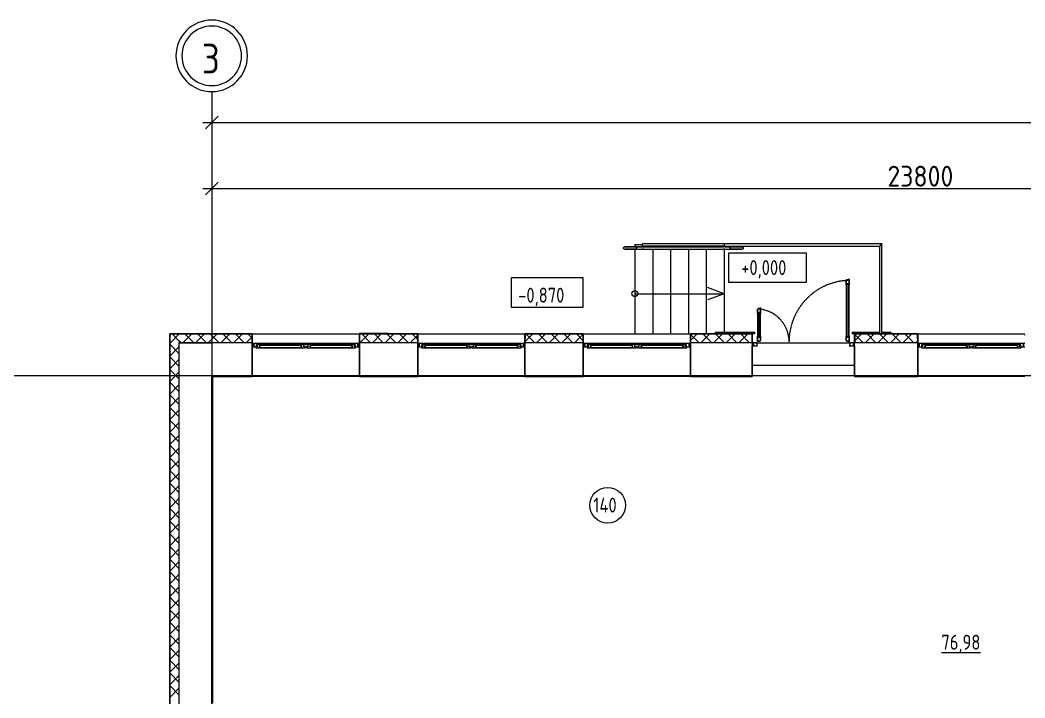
# Model space of a CAD drawing. Header units: millimetres. Extents: x -695119 to 412940, y -249585 to 622758.
# Drawn here: x -16824 to 49, y -25275 to -13905 of the extents above; entities that cross this region are included whole.
import ezdxf

# ---------------------------------------------------------------- set-up
doc = ezdxf.new("R2010")
doc.units = ezdxf.units.MM
doc.linetypes.add('ADSK_Линия сетки', pattern=[25, 20, -2.5, 0, -2.5])
doc.linetypes.add('ADSK_Штриховая_ш2 п1_5', pattern=[4.5, 3, -1.5])
for name, color, linetype, lineweight in [('Высотные отметки', 7, 'Continuous', 9), ('Каркас_Импост', 8, 'Continuous', 9), ('Лестницы', 8, 'Continuous', 9), ('Линии', 7, 'Continuous', 9), ('Марки помещений', 8, 'Continuous', 20), ('Монтажный зазор', 8, 'Continuous', 9), ('Ограждение', 8, 'Continuous', 9), ('Окна', 252, 'Continuous', 9), ('Оси', 252, 'Continuous', 9), ('Остекление', 8, 'Continuous', 9), ('Открывание', 8, 'ADSK_Штриховая_ш2 п1_5', 9), ('Панель', 252, 'Continuous', 30), ('Перекрытия', 7, 'Continuous', 18), ('Поручни', 8, 'Continuous', 9), ('Размеры', 7, 'Continuous', 9), ('Стены разрез', 7, 'Continuous', 30), ('Стены штриховка', 7, 'Continuous', 9), ('Текстовые примечания', 7, 'Continuous', 9), ('Типовые аннотации', 8, 'Continuous', 18), ('Элементы узлов', 8, 'Continuous', 18)]:
    doc.layers.add(name, color=color, linetype=linetype, lineweight=lineweight)
doc.layers.add('Стены', color=194, linetype='Continuous')
doc.styles.add('GOST 2.304 type A_1', font='', dxfattribs={"height": 350})
doc.styles.add('GOST Common', font='', dxfattribs={"width": 0.9, "height": 500})
doc.styles.add('ISOCPEUR', font='isocpeur.ttf', dxfattribs={"width": 0.9, "height": 350})
doc.styles.get('GOST 2.304 type A_1').set_extended_font_data('GOST 2.304 type A')
doc.styles.get('GOST Common').set_extended_font_data('GOST type B')

# ---------------------------------------------------------------- blocks, each defined once
blk = doc.blocks.new('_Oblique')
at = {"color": 0, "linetype": 'ByBlock', "lineweight": -2}
blk.add_line((-0.5, -0.5), (0.5, 0.5), dxfattribs=at)
blk = doc.blocks.new('1 этаж')
at = {"layer": 'Каркас_Импост', "color": 251, "lineweight": 18, "true_color": 0x636466}
for p, q in [((-57791, -100507), (-57851, -100507)), ((-57851, -100507), (-57851, -100565)), ((-57805, -100565), (-57805, -100524)), ((-57805, -100524), (-57793, -100524)), ((-57793, -100524), (-57793, -100565)), ((-57742, -100524), (-57793, -100524)), ((-57787, -100524), (-57791, -100507)), ((-57756, -100573), (-57756, -100541)), ((-57756, -100541), (-57738, -100541)), ((-57738, -100541), (-57742, -100524)), ((-57061, -100524), (-57066, -100541)), ((-57066, -100541), (-57048, -100541)), ((-57011, -100524), (-57061, -100524)), ((-57048, -100541), (-57048, -100573)), ((-57011, -100565), (-57011, -100524)), ((-56941, -100524), (-56941, -100565)), ((-56890, -100524), (-56941, -100524)), ((-56904, -100573), (-56904, -100541)), ((-56904, -100541), (-56886, -100541)), ((-56886, -100541), (-56890, -100524)), ((-56209, -100524), (-56214, -100541)), ((-56214, -100541), (-56196, -100541)), ((-56159, -100524), (-56209, -100524)), ((-56196, -100541), (-56196, -100573)), ((-56160, -100507), (-56165, -100524)), ((-56101, -100507), (-56160, -100507)), ((-56159, -100565), (-56159, -100524)), ((-56159, -100524), (-56147, -100524)), ((-56147, -100524), (-56147, -100565)), ((-56101, -100565), (-56101, -100507)), ((-55011, -100507), (-55071, -100507)), ((-55071, -100507), (-55071, -100565)), ((-55025, -100565), (-55025, -100524)), ((-55025, -100524), (-55013, -100524)), ((-55013, -100524), (-55013, -100565)), ((-54962, -100524), (-55013, -100524)), ((-55007, -100524), (-55011, -100507)), ((-54976, -100573), (-54976, -100541)), ((-54976, -100541), (-54958, -100541)), ((-54958, -100541), (-54962, -100524)), ((-54281, -100524), (-54286, -100541)), ((-54286, -100541), (-54268, -100541)), ((-54231, -100524), (-54281, -100524)), ((-54268, -100541), (-54268, -100573)), ((-54231, -100565), (-54231, -100524)), ((-54161, -100524), (-54161, -100565)), ((-54110, -100524), (-54161, -100524)), ((-54124, -100573), (-54124, -100541)), ((-54124, -100541), (-54106, -100541)), ((-54106, -100541), (-54110, -100524)), ((-53429, -100524), (-53434, -100541)), ((-53434, -100541), (-53416, -100541)), ((-53379, -100524), (-53429, -100524)), ((-53416, -100541), (-53416, -100573)), ((-53380, -100507), (-53385, -100524)), ((-53321, -100507), (-53380, -100507)), ((-53379, -100565), (-53379, -100524)), ((-53379, -100524), (-53367, -100524)), ((-53367, -100524), (-53367, -100565)), ((-53321, -100565), (-53321, -100507)), ((-52231, -100507), (-52291, -100507)), ((-52291, -100507), (-52291, -100565)), ((-52245, -100565), (-52245, -100524)), ((-52245, -100524), (-52233, -100524)), ((-52233, -100524), (-52233, -100565)), ((-52182, -100524), (-52233, -100524)), ((-52227, -100524), (-52231, -100507)), ((-52196, -100573), (-52196, -100541)), ((-52196, -100541), (-52178, -100541)), ((-52178, -100541), (-52182, -100524)), ((-51501, -100524), (-51506, -100541)), ((-51506, -100541), (-51488, -100541)), ((-51451, -100524), (-51501, -100524)), ((-51488, -100541), (-51488, -100573)), ((-51451, -100565), (-51451, -100524)), ((-51381, -100524), (-51381, -100565)), ((-51330, -100524), (-51381, -100524)), ((-51344, -100573), (-51344, -100541)), ((-51344, -100541), (-51326, -100541)), ((-51326, -100541), (-51330, -100524)), ((-50649, -100524), (-50654, -100541)), ((-50654, -100541), (-50636, -100541)), ((-50599, -100524), (-50649, -100524)), ((-50636, -100541), (-50636, -100573)), ((-50600, -100507), (-50605, -100524)), ((-50541, -100507), (-50600, -100507)), ((-50599, -100565), (-50599, -100524)), ((-50599, -100524), (-50587, -100524)), ((-50587, -100524), (-50587, -100565)), ((-50541, -100565), (-50541, -100507)), ((-46616, -100507), (-46676, -100507)), ((-46676, -100507), (-46676, -100565)), ((-46630, -100565), (-46630, -100524)), ((-46630, -100524), (-46618, -100524)), ((-46618, -100524), (-46618, -100565)), ((-46567, -100524), (-46618, -100524)), ((-46612, -100524), (-46616, -100507)), ((-46581, -100573), (-46581, -100541)), ((-46581, -100541), (-46563, -100541)), ((-46563, -100541), (-46567, -100524)), ((-45886, -100524), (-45891, -100541)), ((-45891, -100541), (-45873, -100541)), ((-45836, -100524), (-45886, -100524)), ((-45873, -100541), (-45873, -100573)), ((-45836, -100565), (-45836, -100524)), ((-45766, -100524), (-45766, -100565)), ((-45715, -100524), (-45766, -100524)), ((-45729, -100573), (-45729, -100541)), ((-45729, -100541), (-45711, -100541)), ((-45711, -100541), (-45715, -100524)), ((-45034, -100524), (-45039, -100541)), ((-45039, -100541), (-45021, -100541)), ((-44984, -100524), (-45034, -100524)), ((-45021, -100541), (-45021, -100573)), ((-44985, -100507), (-44990, -100524)), ((-44926, -100507), (-44985, -100507)), ((-44984, -100565), (-44984, -100524)), ((-44984, -100524), (-44972, -100524)), ((-44972, -100524), (-44972, -100565)), ((-44926, -100565), (-44926, -100507)), ((-57851, -100565), (-57813, -100565)), ((-57793, -100565), (-57813, -100565)), ((-57813, -100565), (-57813, -100582)), ((-57813, -100582), (-57757, -100582)), ((-57757, -100582), (-57756, -100581)), ((-57738, -100573), (-57756, -100573)), ((-57756, -100581), (-57755, -100582)), ((-57755, -100582), (-57740, -100582)), ((-57740, -100582), (-57738, -100573)), ((-57048, -100573), (-57066, -100573)), ((-57066, -100573), (-57063, -100582)), ((-57063, -100582), (-57049, -100582)), ((-57049, -100582), (-57048, -100581)), ((-57048, -100581), (-57047, -100582)), ((-57047, -100582), (-56991, -100582)), ((-56991, -100565), (-57011, -100565)), ((-56991, -100582), (-56991, -100565)), ((-56941, -100565), (-56961, -100565)), ((-56961, -100565), (-56961, -100582)), ((-56961, -100582), (-56905, -100582)), ((-56905, -100582), (-56904, -100581)), ((-56886, -100573), (-56904, -100573)), ((-56904, -100581), (-56903, -100582)), ((-56903, -100582), (-56888, -100582)), ((-56888, -100582), (-56886, -100573)), ((-56196, -100573), (-56214, -100573)), ((-56214, -100573), (-56211, -100582)), ((-56211, -100582), (-56197, -100582)), ((-56197, -100582), (-56196, -100581)), ((-56196, -100581), (-56195, -100582)), ((-56195, -100582), (-56139, -100582)), ((-56139, -100565), (-56159, -100565)), ((-56139, -100582), (-56139, -100565)), ((-56139, -100565), (-56101, -100565)), ((-55071, -100565), (-55033, -100565)), ((-55013, -100565), (-55033, -100565)), ((-55033, -100565), (-55033, -100582)), ((-55033, -100582), (-54977, -100582)), ((-54977, -100582), (-54976, -100581)), ((-54958, -100573), (-54976, -100573)), ((-54976, -100581), (-54975, -100582)), ((-54975, -100582), (-54960, -100582)), ((-54960, -100582), (-54958, -100573)), ((-54268, -100573), (-54286, -100573)), ((-54286, -100573), (-54283, -100582)), ((-54283, -100582), (-54269, -100582)), ((-54269, -100582), (-54268, -100581)), ((-54268, -100581), (-54267, -100582)), ((-54267, -100582), (-54211, -100582)), ((-54211, -100565), (-54231, -100565)), ((-54211, -100582), (-54211, -100565)), ((-54161, -100565), (-54181, -100565)), ((-54181, -100565), (-54181, -100582)), ((-54181, -100582), (-54125, -100582)), ((-54125, -100582), (-54124, -100581)), ((-54106, -100573), (-54124, -100573)), ((-54124, -100581), (-54123, -100582)), ((-54123, -100582), (-54108, -100582)), ((-54108, -100582), (-54106, -100573)), ((-53416, -100573), (-53434, -100573)), ((-53434, -100573), (-53431, -100582)), ((-53431, -100582), (-53417, -100582)), ((-53417, -100582), (-53416, -100581)), ((-53416, -100581), (-53415, -100582)), ((-53415, -100582), (-53359, -100582)), ((-53359, -100565), (-53379, -100565)), ((-53359, -100582), (-53359, -100565)), ((-53359, -100565), (-53321, -100565)), ((-52291, -100565), (-52253, -100565)), ((-52233, -100565), (-52253, -100565)), ((-52253, -100565), (-52253, -100582)), ((-52253, -100582), (-52197, -100582)), ((-52197, -100582), (-52196, -100581)), ((-52178, -100573), (-52196, -100573)), ((-52196, -100581), (-52195, -100582)), ((-52195, -100582), (-52180, -100582)), ((-52180, -100582), (-52178, -100573)), ((-51488, -100573), (-51506, -100573)), ((-51506, -100573), (-51503, -100582)), ((-51503, -100582), (-51489, -100582)), ((-51489, -100582), (-51488, -100581)), ((-51488, -100581), (-51487, -100582)), ((-51487, -100582), (-51431, -100582)), ((-51431, -100565), (-51451, -100565)), ((-51431, -100582), (-51431, -100565)), ((-51381, -100565), (-51401, -100565)), ((-51401, -100565), (-51401, -100582)), ((-51401, -100582), (-51345, -100582)), ((-51345, -100582), (-51344, -100581)), ((-51326, -100573), (-51344, -100573)), ((-51344, -100581), (-51343, -100582)), ((-51343, -100582), (-51328, -100582)), ((-51328, -100582), (-51326, -100573)), ((-50636, -100573), (-50654, -100573)), ((-50654, -100573), (-50651, -100582)), ((-50651, -100582), (-50637, -100582)), ((-50637, -100582), (-50636, -100581)), ((-50636, -100581), (-50635, -100582)), ((-50635, -100582), (-50579, -100582)), ((-50579, -100565), (-50599, -100565)), ((-50579, -100582), (-50579, -100565)), ((-50579, -100565), (-50541, -100565)), ((-46676, -100565), (-46638, -100565)), ((-46618, -100565), (-46638, -100565)), ((-46638, -100565), (-46638, -100582)), ((-46638, -100582), (-46582, -100582)), ((-46582, -100582), (-46581, -100581)), ((-46563, -100573), (-46581, -100573)), ((-46581, -100581), (-46580, -100582)), ((-46580, -100582), (-46565, -100582)), ((-46565, -100582), (-46563, -100573)), ((-45873, -100573), (-45891, -100573)), ((-45891, -100573), (-45888, -100582)), ((-45888, -100582), (-45874, -100582)), ((-45874, -100582), (-45873, -100581)), ((-45873, -100581), (-45872, -100582)), ((-45872, -100582), (-45816, -100582)), ((-45816, -100565), (-45836, -100565)), ((-45816, -100582), (-45816, -100565)), ((-45766, -100565), (-45786, -100565)), ((-45786, -100565), (-45786, -100582)), ((-45786, -100582), (-45730, -100582)), ((-45730, -100582), (-45729, -100581)), ((-45711, -100573), (-45729, -100573)), ((-45729, -100581), (-45728, -100582)), ((-45728, -100582), (-45713, -100582)), ((-45713, -100582), (-45711, -100573)), ((-45021, -100573), (-45039, -100573)), ((-45039, -100573), (-45036, -100582)), ((-45036, -100582), (-45022, -100582)), ((-45022, -100582), (-45021, -100581)), ((-45021, -100581), (-45020, -100582)), ((-45020, -100582), (-44964, -100582)), ((-44964, -100565), (-44984, -100565)), ((-44964, -100582), (-44964, -100565)), ((-44964, -100565), (-44926, -100565))]:
    blk.add_line(p, q, dxfattribs=at)
at = {"layer": 'Каркас_Импост', "color": 251, "true_color": 0x636466}
for p, q in [((-56160, -100507), (-57791, -100507)), ((-57061, -100524), (-57742, -100524)), ((-57011, -100524), (-56941, -100524)), ((-56209, -100524), (-56890, -100524)), ((-53380, -100507), (-55011, -100507)), ((-54281, -100524), (-54962, -100524)), ((-54231, -100524), (-54161, -100524)), ((-53429, -100524), (-54110, -100524)), ((-50600, -100507), (-52231, -100507)), ((-51501, -100524), (-52182, -100524)), ((-51451, -100524), (-51381, -100524)), ((-50649, -100524), (-51330, -100524)), ((-49414, -100497), (-49461, -100497)), ((-49461, -100497), (-49461, -100547)), ((-49461, -100547), (-49389, -100547)), ((-49414, -100506), (-49414, -100497)), ((-49399, -100506), (-49414, -100506)), ((-49399, -100538), (-49399, -100506)), ((-49389, -100538), (-49399, -100538)), ((-49389, -100547), (-49389, -100538)), ((-47843, -100538), (-47853, -100538)), ((-47853, -100538), (-47853, -100547)), ((-47853, -100547), (-47781, -100547)), ((-47828, -100506), (-47843, -100506)), ((-47843, -100506), (-47843, -100538)), ((-47828, -100497), (-47828, -100506)), ((-47781, -100497), (-47828, -100497)), ((-47781, -100547), (-47781, -100497)), ((-44985, -100507), (-46616, -100507)), ((-45886, -100524), (-46567, -100524)), ((-45836, -100524), (-45766, -100524)), ((-45034, -100524), (-45715, -100524)), ((-57757, -100582), (-57755, -100582)), ((-57740, -100582), (-57063, -100582)), ((-57049, -100582), (-57047, -100582)), ((-56991, -100565), (-56961, -100565)), ((-56961, -100582), (-56991, -100582)), ((-56905, -100582), (-56903, -100582)), ((-56888, -100582), (-56211, -100582)), ((-56197, -100582), (-56195, -100582)), ((-54977, -100582), (-54975, -100582)), ((-54960, -100582), (-54283, -100582)), ((-54269, -100582), (-54267, -100582)), ((-54211, -100565), (-54181, -100565)), ((-54181, -100582), (-54211, -100582)), ((-54125, -100582), (-54123, -100582)), ((-54108, -100582), (-53431, -100582)), ((-53417, -100582), (-53415, -100582)), ((-52197, -100582), (-52195, -100582)), ((-52180, -100582), (-51503, -100582)), ((-51489, -100582), (-51487, -100582)), ((-51431, -100565), (-51401, -100565)), ((-51401, -100582), (-51431, -100582)), ((-51345, -100582), (-51343, -100582)), ((-51328, -100582), (-50651, -100582)), ((-50637, -100582), (-50635, -100582)), ((-46582, -100582), (-46580, -100582)), ((-46565, -100582), (-45888, -100582)), ((-45874, -100582), (-45872, -100582)), ((-45816, -100565), (-45786, -100565)), ((-45786, -100582), (-45816, -100582)), ((-45730, -100582), (-45728, -100582)), ((-45713, -100582), (-45036, -100582)), ((-45022, -100582), (-45020, -100582))]:
    blk.add_line(p, q, dxfattribs=at)
at = {"layer": 'Лестницы', "color": 251, "true_color": 0x636466}
for p, q in [((-51451, -98845), (-51451, -98885)), ((-51451, -98845), (-51321, -98845)), ((-51451, -98845), (-51451, -98885)), ((-51151, -98875), (-51151, -98885)), ((-51151, -98875), (-51151, -98885)), ((-50851, -98875), (-50851, -98885)), ((-50851, -98875), (-50851, -98885)), ((-50551, -98875), (-50551, -98885)), ((-50551, -98875), (-50551, -98885)), ((-50251, -98875), (-50251, -98885)), ((-50251, -98875), (-50251, -98885)), ((-49951, -98875), (-49951, -98886)), ((-49951, -98875), (-49951, -98886)), ((-51451, -98925), (-51451, -100345)), ((-51451, -98925), (-51451, -100345)), ((-51151, -98925), (-51151, -100345)), ((-51151, -98925), (-51151, -100345)), ((-50851, -98925), (-50851, -100345)), ((-50851, -98925), (-50851, -100345)), ((-50551, -98925), (-50551, -100345)), ((-50551, -98925), (-50551, -100345)), ((-50251, -98925), (-50251, -100345)), ((-50251, -98925), (-50251, -100345)), ((-49951, -98925), (-49951, -100315)), ((-49951, -98925), (-49951, -100315)), ((-49414, -100497), (-47828, -100497))]:
    blk.add_line(p, q, dxfattribs=at)
at = {"layer": 'Линии', "color": 251, "true_color": 0x636466}
for p, q in [((-53523, -99400), (-52323, -99400)), ((-53523, -99900), (-53523, -99400)), ((-52323, -99400), (-52323, -99900)), ((-52323, -99900), (-53523, -99900))]:
    blk.add_line(p, q, dxfattribs=at)
at = {"layer": 'Марки помещений', "color": 251, "true_color": 0x636466}
blk.add_circle((-51907, -103221), 300, dxfattribs=at)
at = {"layer": 'Монтажный зазор', "color": 251, "true_color": 0x636466}
for p, q in [((-49481, -100497), (-49481, -100547)), ((-49461, -100497), (-49481, -100497)), ((-49481, -100547), (-49461, -100547)), ((-49461, -100547), (-49461, -100497)), ((-47761, -100497), (-47781, -100497)), ((-47781, -100497), (-47781, -100547)), ((-47781, -100547), (-47761, -100547)), ((-47761, -100547), (-47761, -100497))]:
    blk.add_line(p, q, dxfattribs=at)
at = {"layer": 'Ограждение', "color": 251, "true_color": 0x636466}
for p, q in [((-51421, -98885), (-51421, -98925)), ((-51421, -98885), (-51332, -98885)), ((-51332, -98885), (-51421, -98885)), ((-51421, -98903), (-51421, -98908)), ((-51421, -98905), (-51421, -98903)), ((-51421, -98908), (-51421, -98905)), ((-51421, -98925), (-51332, -98925)), ((-51421, -98925), (-51332, -98925)), ((-51332, -98885), (-51310, -98885)), ((-51332, -98925), (-51310, -98925)), ((-51310, -98885), (-49961, -98885)), ((-51310, -98925), (-49961, -98925)), ((-49952, -98885), (-51302, -98885)), ((-51302, -98925), (-49952, -98925)), ((-49939, -98885), (-49961, -98885)), ((-49939, -98925), (-49961, -98925)), ((-49939, -98885), (-49952, -98885)), ((-49939, -98925), (-49952, -98925)), ((-49939, -98885), (-49851, -98885)), ((-49851, -98885), (-49939, -98885)), ((-49939, -98925), (-49851, -98925)), ((-49939, -98925), (-49851, -98925)), ((-49851, -98885), (-49851, -98925)), ((-49851, -98908), (-49851, -98903)), ((-49851, -98903), (-49851, -98905)), ((-49851, -98905), (-49851, -98908))]:
    blk.add_line(p, q, dxfattribs=at)
at = {"layer": 'Ограждение', "color": 251, "true_color": 0x636466, "flags": 128}
for points in [[(-51641, -98905), (-51641, -98905), (-51641, -98904), (-51641, -98903), (-51641, -98902), (-51640, -98901), (-51640, -98901), (-51640, -98900), (-51640, -98899), (-51640, -98898), (-51639, -98898), (-51639, -98897), (-51639, -98896), (-51638, -98895), (-51638, -98895), (-51637, -98894), (-51637, -98893), (-51636, -98893), (-51636, -98892), (-51635, -98892), (-51635, -98891), (-51634, -98890), (-51634, -98890), (-51633, -98889), (-51632, -98889), (-51632, -98889), (-51631, -98888), (-51630, -98888), (-51630, -98887), (-51629, -98887), (-51628, -98887), (-51627, -98886), (-51627, -98886), (-51626, -98886), (-51625, -98886), (-51624, -98886), (-51623, -98886), (-51623, -98885), (-51622, -98885), (-51621, -98885), (-51621, -98885)], [(-51621, -98925), (-51622, -98925), (-51622, -98925), (-51623, -98925), (-51624, -98925), (-51625, -98925), (-51626, -98925), (-51626, -98925), (-51627, -98924), (-51628, -98924), (-51629, -98924), (-51629, -98923), (-51630, -98923), (-51631, -98923), (-51631, -98922), (-51632, -98922), (-51633, -98921), (-51633, -98921), (-51634, -98920), (-51635, -98920), (-51635, -98919), (-51636, -98919), (-51636, -98918), (-51637, -98917), (-51637, -98917), (-51638, -98916), (-51638, -98915), (-51638, -98915), (-51639, -98914), (-51639, -98913), (-51639, -98913), (-51640, -98912), (-51640, -98911), (-51640, -98910), (-51640, -98910), (-51641, -98909), (-51641, -98908), (-51641, -98907), (-51641, -98906), (-51641, -98906), (-51641, -98905)], [(-51421, -98885), (-51429, -98885), (-51437, -98885), (-51445, -98885), (-51453, -98885), (-51461, -98885), (-51468, -98885), (-51476, -98885), (-51484, -98885), (-51491, -98885), (-51499, -98885), (-51506, -98885), (-51513, -98885), (-51520, -98885), (-51527, -98885), (-51534, -98885), (-51540, -98885), (-51547, -98885), (-51553, -98885), (-51559, -98885), (-51564, -98885), (-51570, -98885), (-51575, -98885), (-51580, -98885), (-51585, -98885), (-51589, -98885), (-51593, -98885), (-51597, -98885), (-51601, -98885), (-51604, -98885), (-51607, -98885), (-51610, -98885), (-51612, -98885), (-51615, -98885), (-51616, -98885), (-51618, -98885), (-51619, -98885), (-51620, -98885), (-51621, -98885), (-51621, -98885), (-51621, -98885)], [(-51621, -98885), (-51621, -98885), (-51620, -98885), (-51619, -98885), (-51618, -98885), (-51617, -98885), (-51615, -98885), (-51613, -98885), (-51611, -98885), (-51608, -98885), (-51605, -98885), (-51602, -98885), (-51598, -98885), (-51594, -98885), (-51590, -98885), (-51586, -98885), (-51581, -98885), (-51576, -98885), (-51571, -98885), (-51566, -98885), (-51560, -98885), (-51554, -98885), (-51548, -98885), (-51542, -98885), (-51536, -98885), (-51529, -98885), (-51522, -98885), (-51515, -98885), (-51508, -98885), (-51501, -98885), (-51493, -98885), (-51486, -98885), (-51478, -98885), (-51470, -98885), (-51463, -98885), (-51455, -98885), (-51447, -98885), (-51439, -98885), (-51431, -98885), (-51423, -98885), (-51421, -98885)], [(-51421, -98925), (-51429, -98925), (-51437, -98925), (-51445, -98925), (-51453, -98925), (-51461, -98925), (-51468, -98925), (-51476, -98925), (-51484, -98925), (-51491, -98925), (-51499, -98925), (-51506, -98925), (-51513, -98925), (-51520, -98925), (-51527, -98925), (-51534, -98925), (-51540, -98925), (-51547, -98925), (-51553, -98925), (-51559, -98925), (-51564, -98925), (-51570, -98925), (-51575, -98925), (-51580, -98925), (-51585, -98925), (-51589, -98925), (-51593, -98925), (-51597, -98925), (-51601, -98925), (-51604, -98925), (-51607, -98925), (-51610, -98925), (-51612, -98925), (-51615, -98925), (-51616, -98925), (-51618, -98925), (-51619, -98925), (-51620, -98925), (-51621, -98925), (-51621, -98925), (-51621, -98925)], [(-51621, -98925), (-51621, -98925), (-51620, -98925), (-51619, -98925), (-51618, -98925), (-51617, -98925), (-51615, -98925), (-51613, -98925), (-51611, -98925), (-51608, -98925), (-51605, -98925), (-51602, -98925), (-51598, -98925), (-51594, -98925), (-51590, -98925), (-51586, -98925), (-51581, -98925), (-51576, -98925), (-51571, -98925), (-51566, -98925), (-51560, -98925), (-51554, -98925), (-51548, -98925), (-51542, -98925), (-51536, -98925), (-51529, -98925), (-51522, -98925), (-51515, -98925), (-51508, -98925), (-51501, -98925), (-51493, -98925), (-51486, -98925), (-51478, -98925), (-51470, -98925), (-51463, -98925), (-51455, -98925), (-51447, -98925), (-51439, -98925), (-51431, -98925), (-51423, -98925), (-51421, -98925)], [(-51332, -98885), (-51329, -98885), (-51327, -98885), (-51324, -98885), (-51321, -98885), (-51318, -98885), (-51316, -98885), (-51313, -98885), (-51310, -98885), (-51308, -98885), (-51305, -98885), (-51302, -98885), (-51302, -98885)], [(-51302, -98925), (-51304, -98925), (-51307, -98925), (-51310, -98925), (-51312, -98925), (-51315, -98925), (-51318, -98925), (-51320, -98925), (-51323, -98925), (-51326, -98925), (-51329, -98925), (-51332, -98925), (-51332, -98925)], [(-49939, -98885), (-49941, -98885), (-49942, -98885), (-49943, -98885), (-49944, -98885), (-49945, -98885), (-49946, -98885), (-49948, -98885), (-49949, -98885), (-49950, -98885), (-49951, -98885), (-49952, -98885), (-49952, -98885)], [(-49948, -98885), (-49949, -98885), (-49950, -98885), (-49951, -98885), (-49952, -98885), (-49952, -98885)], [(-49952, -98925), (-49951, -98925), (-49950, -98925), (-49949, -98925), (-49948, -98925), (-49947, -98925), (-49946, -98925), (-49944, -98925), (-49943, -98925), (-49942, -98925), (-49941, -98925), (-49940, -98925), (-49939, -98925)], [(-49952, -98925), (-49951, -98925), (-49950, -98925), (-49949, -98925), (-49948, -98925)], [(-49947, -98925), (-49946, -98925), (-49944, -98925), (-49943, -98925), (-49942, -98925), (-49941, -98925), (-49940, -98925), (-49939, -98925)], [(-49939, -98885), (-49941, -98885), (-49942, -98885), (-49943, -98885), (-49944, -98885), (-49945, -98885), (-49946, -98885)], [(-49851, -98885), (-49843, -98885), (-49835, -98885), (-49827, -98885), (-49819, -98885), (-49811, -98885), (-49803, -98885), (-49796, -98885), (-49788, -98885), (-49780, -98885), (-49773, -98885), (-49766, -98885), (-49758, -98885), (-49751, -98885), (-49745, -98885), (-49738, -98885), (-49731, -98885), (-49725, -98885), (-49719, -98885), (-49713, -98885), (-49707, -98885), (-49702, -98885), (-49697, -98885), (-49692, -98885), (-49687, -98885), (-49683, -98885), (-49678, -98885), (-49674, -98885), (-49671, -98885), (-49667, -98885), (-49664, -98885), (-49662, -98885), (-49659, -98885), (-49657, -98885), (-49655, -98885), (-49654, -98885), (-49653, -98885), (-49652, -98885), (-49651, -98885), (-49651, -98885), (-49651, -98885)], [(-49651, -98885), (-49651, -98885), (-49651, -98885), (-49652, -98885), (-49653, -98885), (-49655, -98885), (-49657, -98885), (-49659, -98885), (-49661, -98885), (-49664, -98885), (-49667, -98885), (-49670, -98885), (-49673, -98885), (-49677, -98885), (-49681, -98885), (-49686, -98885), (-49690, -98885), (-49695, -98885), (-49700, -98885), (-49706, -98885), (-49711, -98885), (-49717, -98885), (-49723, -98885), (-49730, -98885), (-49736, -98885), (-49743, -98885), (-49750, -98885), (-49757, -98885), (-49764, -98885), (-49771, -98885), (-49778, -98885), (-49786, -98885), (-49793, -98885), (-49801, -98885), (-49809, -98885), (-49817, -98885), (-49825, -98885), (-49833, -98885), (-49841, -98885), (-49849, -98885), (-49851, -98885)], [(-49851, -98925), (-49843, -98925), (-49835, -98925), (-49827, -98925), (-49819, -98925), (-49811, -98925), (-49803, -98925), (-49796, -98925), (-49788, -98925), (-49780, -98925), (-49773, -98925), (-49766, -98925), (-49758, -98925), (-49751, -98925), (-49745, -98925), (-49738, -98925), (-49731, -98925), (-49725, -98925), (-49719, -98925), (-49713, -98925), (-49707, -98925), (-49702, -98925), (-49697, -98925), (-49692, -98925), (-49687, -98925), (-49683, -98925), (-49678, -98925), (-49674, -98925), (-49671, -98925), (-49667, -98925), (-49664, -98925), (-49662, -98925), (-49659, -98925), (-49657, -98925), (-49655, -98925), (-49654, -98925), (-49653, -98925), (-49652, -98925), (-49651, -98925), (-49651, -98925), (-49651, -98925)], [(-49651, -98925), (-49651, -98925), (-49651, -98925), (-49652, -98925), (-49653, -98925), (-49655, -98925), (-49657, -98925), (-49659, -98925), (-49661, -98925), (-49664, -98925), (-49667, -98925), (-49670, -98925), (-49673, -98925), (-49677, -98925), (-49681, -98925), (-49686, -98925), (-49690, -98925), (-49695, -98925), (-49700, -98925), (-49706, -98925), (-49711, -98925), (-49717, -98925), (-49723, -98925), (-49730, -98925), (-49736, -98925), (-49743, -98925), (-49750, -98925), (-49757, -98925), (-49764, -98925), (-49771, -98925), (-49778, -98925), (-49786, -98925), (-49793, -98925), (-49801, -98925), (-49809, -98925), (-49817, -98925), (-49825, -98925), (-49833, -98925), (-49841, -98925), (-49849, -98925), (-49851, -98925)], [(-49651, -98885), (-49650, -98885), (-49649, -98885), (-49648, -98886), (-49648, -98886), (-49647, -98886), (-49646, -98886), (-49645, -98886), (-49645, -98886), (-49644, -98887), (-49643, -98887), (-49642, -98887), (-49642, -98888), (-49641, -98888), (-49640, -98888), (-49640, -98889), (-49639, -98889), (-49638, -98890), (-49638, -98890), (-49637, -98891), (-49636, -98891), (-49636, -98892), (-49635, -98893), (-49635, -98893), (-49634, -98894), (-49634, -98895), (-49634, -98895), (-49633, -98896), (-49633, -98897), (-49632, -98897), (-49632, -98898), (-49632, -98899), (-49632, -98900), (-49631, -98900), (-49631, -98901), (-49631, -98902), (-49631, -98903), (-49631, -98904), (-49631, -98904), (-49631, -98905), (-49631, -98905)], [(-49631, -98905), (-49631, -98906), (-49631, -98907), (-49631, -98908), (-49631, -98909), (-49631, -98909), (-49631, -98910), (-49632, -98911), (-49632, -98912), (-49632, -98912), (-49632, -98913), (-49633, -98914), (-49633, -98915), (-49633, -98915), (-49634, -98916), (-49634, -98917), (-49635, -98917), (-49635, -98918), (-49636, -98919), (-49636, -98919), (-49637, -98920), (-49637, -98920), (-49638, -98921), (-49639, -98921), (-49639, -98922), (-49640, -98922), (-49641, -98923), (-49641, -98923), (-49642, -98923), (-49643, -98924), (-49644, -98924), (-49644, -98924), (-49645, -98925), (-49646, -98925), (-49647, -98925), (-49647, -98925), (-49648, -98925), (-49649, -98925), (-49650, -98925), (-49651, -98925), (-49651, -98925)]]:
    blk.add_lwpolyline(points, dxfattribs=at)
at = {"layer": 'Окна', "color": 251, "true_color": 0x636466}
for p, q in [((-57851, -100507), (-57876, -100507)), ((-57851, -100565), (-57851, -100507)), ((-56076, -100507), (-56101, -100507)), ((-56101, -100507), (-56101, -100565)), ((-55071, -100507), (-55096, -100507)), ((-55071, -100565), (-55071, -100507)), ((-53296, -100507), (-53321, -100507)), ((-53321, -100507), (-53321, -100565)), ((-52291, -100507), (-52316, -100507)), ((-52291, -100565), (-52291, -100507)), ((-50516, -100507), (-50541, -100507)), ((-50541, -100507), (-50541, -100565)), ((-46676, -100507), (-46701, -100507)), ((-46676, -100565), (-46676, -100507)), ((-44901, -100507), (-44926, -100507)), ((-44926, -100507), (-44926, -100565)), ((-57876, -100565), (-57851, -100565)), ((-56101, -100565), (-56076, -100565)), ((-55096, -100565), (-55071, -100565)), ((-53321, -100565), (-53296, -100565)), ((-52316, -100565), (-52291, -100565)), ((-50541, -100565), (-50516, -100565)), ((-46701, -100565), (-46676, -100565)), ((-44926, -100565), (-44901, -100565))]:
    blk.add_line(p, q, dxfattribs=at)
at = {"layer": 'Оси', "color": 251, "linetype": 'ADSK_Линия сетки', "true_color": 0x636466}
for p, q in [((-58556, -96281), (-58556, -116494)), ((4311, -101047), (-72628, -101047))]:
    blk.add_line(p, q, dxfattribs=at)
at = {"layer": 'Оси', "color": 251, "lineweight": 20, "true_color": 0x636466}
for radius, start, end in [(600, 0, 180), (500, 0, 180), (600, 180, 0), (500, 180, 0)]:
    blk.add_arc((-58556, -95681), radius, start, end, dxfattribs=at)
at = {"layer": 'Остекление', "color": 251, "true_color": 0x636466}
for p, q in [((-47886, -100401), (-47886, -99505)), ((-47886, -99505), (-47862, -99505)), ((-47862, -99505), (-47862, -100401)), ((-49380, -99985), (-49380, -100401)), ((-49356, -99985), (-49380, -99985)), ((-49356, -100401), (-49356, -99985)), ((-57753, -100541), (-57756, -100541)), ((-57756, -100541), (-57756, -100573)), ((-57051, -100541), (-57753, -100541)), ((-57753, -100541), (-57753, -100573)), ((-57753, -100573), (-57753, -100541)), ((-57051, -100573), (-57051, -100541)), ((-57051, -100541), (-57051, -100573)), ((-57048, -100541), (-57051, -100541)), ((-57048, -100573), (-57048, -100541)), ((-56901, -100541), (-56904, -100541)), ((-56904, -100541), (-56904, -100573)), ((-56199, -100541), (-56901, -100541)), ((-56901, -100541), (-56901, -100573)), ((-56901, -100573), (-56901, -100541)), ((-56199, -100573), (-56199, -100541)), ((-56199, -100541), (-56199, -100573)), ((-56196, -100541), (-56199, -100541)), ((-56196, -100573), (-56196, -100541)), ((-54973, -100541), (-54976, -100541)), ((-54976, -100541), (-54976, -100573)), ((-54271, -100541), (-54973, -100541)), ((-54973, -100541), (-54973, -100573)), ((-54973, -100573), (-54973, -100541)), ((-54271, -100573), (-54271, -100541)), ((-54271, -100541), (-54271, -100573)), ((-54268, -100541), (-54271, -100541)), ((-54268, -100573), (-54268, -100541)), ((-54121, -100541), (-54124, -100541)), ((-54124, -100541), (-54124, -100573)), ((-53419, -100541), (-54121, -100541)), ((-54121, -100541), (-54121, -100573)), ((-54121, -100573), (-54121, -100541)), ((-53419, -100573), (-53419, -100541)), ((-53419, -100541), (-53419, -100573)), ((-53416, -100541), (-53419, -100541)), ((-53416, -100573), (-53416, -100541)), ((-52193, -100541), (-52196, -100541)), ((-52196, -100541), (-52196, -100573)), ((-51491, -100541), (-52193, -100541)), ((-52193, -100541), (-52193, -100573)), ((-52193, -100573), (-52193, -100541)), ((-51491, -100573), (-51491, -100541)), ((-51491, -100541), (-51491, -100573)), ((-51488, -100541), (-51491, -100541)), ((-51488, -100573), (-51488, -100541)), ((-51341, -100541), (-51344, -100541)), ((-51344, -100541), (-51344, -100573)), ((-50639, -100541), (-51341, -100541)), ((-51341, -100541), (-51341, -100573)), ((-51341, -100573), (-51341, -100541)), ((-50639, -100573), (-50639, -100541)), ((-50639, -100541), (-50639, -100573)), ((-50636, -100541), (-50639, -100541)), ((-50636, -100573), (-50636, -100541)), ((-49380, -100401), (-49356, -100401)), ((-47862, -100401), (-47886, -100401)), ((-46578, -100541), (-46581, -100541)), ((-46581, -100541), (-46581, -100573)), ((-45876, -100541), (-46578, -100541)), ((-46578, -100541), (-46578, -100573)), ((-46578, -100573), (-46578, -100541)), ((-45876, -100573), (-45876, -100541)), ((-45876, -100541), (-45876, -100573)), ((-45873, -100541), (-45876, -100541)), ((-45873, -100573), (-45873, -100541)), ((-45726, -100541), (-45729, -100541)), ((-45729, -100541), (-45729, -100573)), ((-45024, -100541), (-45726, -100541)), ((-45726, -100541), (-45726, -100573)), ((-45726, -100573), (-45726, -100541)), ((-45024, -100573), (-45024, -100541)), ((-45024, -100541), (-45024, -100573)), ((-45021, -100541), (-45024, -100541)), ((-45021, -100573), (-45021, -100541)), ((-57756, -100573), (-57753, -100573)), ((-57753, -100573), (-57051, -100573)), ((-57051, -100573), (-57048, -100573)), ((-56904, -100573), (-56901, -100573)), ((-56901, -100573), (-56199, -100573)), ((-56199, -100573), (-56196, -100573)), ((-54976, -100573), (-54973, -100573)), ((-54973, -100573), (-54271, -100573)), ((-54271, -100573), (-54268, -100573)), ((-54124, -100573), (-54121, -100573)), ((-54121, -100573), (-53419, -100573)), ((-53419, -100573), (-53416, -100573)), ((-52196, -100573), (-52193, -100573)), ((-52193, -100573), (-51491, -100573)), ((-51491, -100573), (-51488, -100573)), ((-51344, -100573), (-51341, -100573)), ((-51341, -100573), (-50639, -100573)), ((-50639, -100573), (-50636, -100573)), ((-46581, -100573), (-46578, -100573)), ((-46578, -100573), (-45876, -100573)), ((-45876, -100573), (-45873, -100573)), ((-45729, -100573), (-45726, -100573)), ((-45726, -100573), (-45024, -100573)), ((-45024, -100573), (-45021, -100573))]:
    blk.add_line(p, q, dxfattribs=at)
at = {"layer": 'Открывание', "color": 251, "true_color": 0x636466}
for centre, radius, start, end in [((-47833, -100477), 1028, 91.1148, 180), ((-49409, -100477), 548, 0, 87.9084)]:
    blk.add_arc(centre, radius, start, end, dxfattribs=at)
at = {"layer": 'Панель', "color": 251, "true_color": 0x636466}
for p, q in [((-47894, -99449), (-47903, -99449)), ((-47903, -99449), (-47903, -99523)), ((-47903, -99523), (-47886, -99523)), ((-47862, -99439), (-47894, -99439)), ((-47894, -99439), (-47894, -99449)), ((-47886, -99523), (-47886, -99505)), ((-47886, -99505), (-47862, -99505)), ((-47853, -99429), (-47862, -99429)), ((-47862, -99429), (-47862, -99439)), ((-47862, -99505), (-47862, -99523)), ((-47862, -99523), (-47853, -99523)), ((-47853, -99523), (-47853, -99429)), ((-49380, -99929), (-49389, -99929)), ((-49389, -99929), (-49389, -100003)), ((-49380, -100003), (-49389, -100003)), ((-49348, -99919), (-49380, -99919)), ((-49380, -99919), (-49380, -99929)), ((-49380, -99985), (-49380, -100003)), ((-49356, -99985), (-49380, -99985)), ((-49356, -100003), (-49356, -99985)), ((-49339, -100003), (-49356, -100003)), ((-49339, -99909), (-49348, -99909)), ((-49348, -99909), (-49348, -99919)), ((-49339, -100003), (-49339, -99909)), ((-49389, -100383), (-49389, -100477)), ((-49380, -100383), (-49389, -100383)), ((-49380, -100401), (-49380, -100383)), ((-49356, -100383), (-49356, -100401)), ((-49339, -100383), (-49356, -100383)), ((-49339, -100457), (-49339, -100383)), ((-47903, -100383), (-47903, -100457)), ((-47903, -100383), (-47886, -100383)), ((-47886, -100383), (-47886, -100401)), ((-47862, -100383), (-47853, -100383)), ((-47862, -100401), (-47862, -100383)), ((-47853, -100477), (-47853, -100383)), ((-49389, -100477), (-49380, -100477)), ((-49356, -100401), (-49380, -100401)), ((-49380, -100477), (-49380, -100467)), ((-49380, -100467), (-49348, -100467)), ((-49348, -100467), (-49348, -100457)), ((-49348, -100457), (-49339, -100457)), ((-47903, -100457), (-47894, -100457)), ((-47894, -100457), (-47894, -100467)), ((-47894, -100467), (-47862, -100467)), ((-47886, -100401), (-47862, -100401)), ((-47862, -100467), (-47862, -100477)), ((-47862, -100477), (-47853, -100477))]:
    blk.add_line(p, q, dxfattribs=at)
at = {"layer": 'Панель', "color": 251, "lineweight": 9, "true_color": 0x636466}
for p, q in [((-47903, -99523), (-47903, -100383)), ((-47853, -100383), (-47853, -99523)), ((-49389, -100003), (-49389, -100383)), ((-49339, -100383), (-49339, -100003))]:
    blk.add_line(p, q, dxfattribs=at)
at = {"layer": 'Перекрытия', "color": 251, "true_color": 0x636466}
blk.add_line((-47761, -100877), (-49481, -100877), dxfattribs=at)
at = {"layer": 'Поручни', "color": 251, "true_color": 0x636466}
for p, q in [((-51321, -98875), (-51321, -98835)), ((-49951, -98835), (-51321, -98835)), ((-49951, -98875), (-51321, -98875)), ((-49951, -98835), (-49951, -98875)), ((-47301, -98835), (-49951, -98835)), ((-49951, -98853), (-49951, -98858)), ((-49951, -98875), (-47341, -98875)), ((-47341, -98875), (-47341, -100345)), ((-47301, -100345), (-47301, -98835))]:
    blk.add_line(p, q, dxfattribs=at)
blk.add_open_spline([(-47301, -98835), (-47301, -98835), (-47301, -98836), (-47302, -98837), (-47303, -98838), (-47305, -98839), (-47306, -98840), (-47307, -98842), (-47309, -98843), (-47310, -98845), (-47312, -98847), (-47313, -98848), (-47314, -98849), (-47316, -98850), (-47317, -98851), (-47318, -98853), (-47319, -98854), (-47321, -98855), (-47322, -98857), (-47323, -98858), (-47325, -98859), (-47326, -98861), (-47327, -98862), (-47328, -98863), (-47330, -98864), (-47331, -98865), (-47332, -98866), (-47333, -98868), (-47335, -98869), (-47336, -98870), (-47337, -98872), (-47338, -98873), (-47339, -98874), (-47340, -98875), (-47341, -98875), (-47341, -98875)], degree=3, knots=[0, 0, 0, 0, 0.083333, 0.125, 0.166667, 0.208333, 0.229167, 0.25, 0.291667, 0.333333, 0.354167, 0.375, 0.395833, 0.416667, 0.4375, 0.458333, 0.479167, 0.5, 0.520833, 0.541667, 0.5625, 0.583333, 0.604167, 0.625, 0.645833, 0.666667, 0.6875, 0.708333, 0.75, 0.770833, 0.791667, 0.833333, 0.875, 0.916667, 1, 1, 1, 1], dxfattribs=at)
at = {"layer": 'Размеры', "color": 251, "lineweight": 18, "true_color": 0x636466}
for p, q in [((-58706, -96801), (-4806, -96801)), ((-58556, -96851), (-58556, -96951)), ((-58706, -97905), (-34606, -97905)), ((-58556, -97955), (-58556, -98055))]:
    blk.add_line(p, q, dxfattribs=at)
at = {"layer": 'Стены', "color": 251, "true_color": 0x636466}
for p, q in [((-57876, -100345), (-56076, -100345)), ((-55096, -100345), (-53296, -100345)), ((-52316, -100345), (-50516, -100345)), ((-50101, -100315), (-49441, -100315)), ((-50101, -100315), (-50101, -100345)), ((-49441, -100345), (-49481, -100345)), ((-49441, -100315), (-49441, -100345)), ((-47801, -100315), (-47341, -100315)), ((-47801, -100315), (-47801, -100345)), ((-47761, -100345), (-47801, -100345)), ((-47301, -100315), (-47151, -100315)), ((-47151, -100315), (-47151, -100345)), ((-46701, -100345), (-44901, -100345)), ((-59106, -100497), (-59106, -112547)), ((-57876, -100497), (-58556, -100497)), ((-55096, -100497), (-56076, -100497)), ((-52316, -100497), (-53296, -100497)), ((-49481, -100497), (-50516, -100497)), ((-46701, -100497), (-47761, -100497)), ((-58541, -101047), (-57876, -101047)), ((-56076, -101062), (-57876, -101062)), ((-56076, -101047), (-55096, -101047)), ((-53296, -101062), (-55096, -101062)), ((-53296, -101047), (-52316, -101047)), ((-50516, -101062), (-52316, -101062)), ((-50516, -101047), (-49481, -101047)), ((-47761, -101047), (-46701, -101047)), ((-44901, -101062), (-46701, -101062))]:
    blk.add_line(p, q, dxfattribs=at)
at = {"layer": 'Стены разрез', "color": 251, "true_color": 0x636466}
for p, q in [((-59258, -100345), (-59258, -113249)), ((-57876, -100345), (-59258, -100345)), ((-57876, -101062), (-57876, -100345)), ((-55586, -100340), (-56076, -100340)), ((-56076, -100340), (-56076, -100345)), ((-56076, -100345), (-56076, -101062)), ((-56076, -100345), (-55586, -100345)), ((-55096, -100345), (-56076, -100345)), ((-55586, -100345), (-55586, -100340)), ((-55096, -101062), (-55096, -100345)), ((-53296, -100345), (-53296, -101062)), ((-52316, -100345), (-53296, -100345)), ((-52316, -101062), (-52316, -100345)), ((-50516, -100345), (-50516, -101062)), ((-49481, -100345), (-50516, -100345)), ((-49481, -100497), (-49481, -100345)), ((-46701, -100345), (-47761, -100345)), ((-47761, -100345), (-47761, -100497)), ((-46701, -101062), (-46701, -100345)), ((-58556, -100497), (-59106, -100497)), ((-49481, -101062), (-49481, -100547)), ((-47761, -100547), (-47761, -101062)), ((-58556, -101047), (-58556, -101047)), ((-58556, -101047), (-58556, -106552)), ((-58541, -101047), (-58556, -101047)), ((-58541, -101062), (-57876, -101062)), ((-58541, -106537), (-58541, -101062)), ((-56076, -101062), (-55096, -101062)), ((-53296, -101062), (-52316, -101062)), ((-50516, -101062), (-49481, -101062)), ((-47761, -101062), (-46701, -101062))]:
    blk.add_line(p, q, dxfattribs=at)
at = {"layer": 'Стены разрез', "color": 251, "linetype": 'Continuous', "lineweight": 9, "true_color": 0x636466}
for p, q in [((-59256, -100501), (-59106, -100351)), ((-59106, -100461), (-59219, -100347)), ((-59149, -100347), (-59150, -100345)), ((-59106, -100351), (-59102, -100347)), ((-59040, -100497), (-58890, -100347)), ((-58857, -100497), (-59007, -100347)), ((-58900, -100345), (-58901, -100347)), ((-58827, -100497), (-58677, -100347)), ((-58645, -100497), (-58795, -100347)), ((-58615, -100497), (-58465, -100347)), ((-58433, -100497), (-58583, -100347)), ((-58563, -100347), (-58564, -100345)), ((-58403, -100497), (-58253, -100347)), ((-58221, -100497), (-58371, -100347)), ((-58191, -100497), (-58041, -100347)), ((-58009, -100497), (-58159, -100347)), ((-57976, -100347), (-57977, -100345)), ((-57878, -100416), (-57947, -100347)), ((-56076, -100366), (-56074, -100366)), ((-56070, -100497), (-55920, -100347)), ((-55887, -100497), (-56037, -100347)), ((-55858, -100497), (-55708, -100347)), ((-55675, -100497), (-55825, -100347)), ((-55646, -100497), (-55496, -100347)), ((-55463, -100497), (-55613, -100347)), ((-55433, -100497), (-55283, -100347)), ((-55251, -100497), (-55401, -100347)), ((-55221, -100497), (-55098, -100374)), ((-55096, -100440), (-55189, -100347)), ((-53296, -100481), (-53162, -100347)), ((-53283, -100347), (-53285, -100345)), ((-53130, -100497), (-53280, -100347)), ((-53100, -100497), (-52950, -100347)), ((-52918, -100497), (-53068, -100347)), ((-52888, -100497), (-52738, -100347)), ((-52705, -100497), (-52855, -100347)), ((-52697, -100347), (-52698, -100345)), ((-52676, -100497), (-52526, -100347)), ((-52493, -100497), (-52643, -100347)), ((-52565, -100345), (-52566, -100347)), ((-52464, -100497), (-52318, -100352)), ((-52316, -100463), (-52431, -100347)), ((-50516, -100459), (-50404, -100347)), ((-50372, -100497), (-50514, -100356)), ((-50342, -100497), (-50192, -100347)), ((-50160, -100497), (-50310, -100347)), ((-50130, -100497), (-49980, -100347)), ((-49948, -100497), (-50098, -100347)), ((-49999, -100347), (-50000, -100345)), ((-49918, -100497), (-49768, -100347)), ((-49736, -100497), (-49886, -100347)), ((-49749, -100345), (-49750, -100347)), ((-49706, -100497), (-49556, -100347)), ((-49523, -100497), (-49673, -100347)), ((-49514, -100345), (-49515, -100347)), ((-47759, -100460), (-47647, -100347)), ((-47614, -100497), (-47759, -100353)), ((-47584, -100497), (-47434, -100347)), ((-47402, -100497), (-47552, -100347)), ((-47417, -100347), (-47419, -100345)), ((-47372, -100497), (-47222, -100347)), ((-47190, -100497), (-47340, -100347)), ((-47160, -100497), (-47010, -100347)), ((-46978, -100497), (-47128, -100347)), ((-46948, -100497), (-46798, -100347)), ((-46766, -100497), (-46916, -100347)), ((-46703, -100348), (-46704, -100347)), ((-46701, -100349), (-46703, -100352)), ((-44901, -100366), (-44899, -100366)), ((-59106, -100673), (-59256, -100523)), ((-59069, -100497), (-59106, -100461)), ((-57979, -100497), (-57878, -100396)), ((-52317, -100395), (-52318, -100394)), ((-49494, -100497), (-49483, -100486)), ((-49483, -100468), (-49481, -100468)), ((-49481, -100490), (-49483, -100494)), ((-46736, -100497), (-46701, -100462)), ((-59256, -100714), (-59106, -100564)), ((-59106, -100885), (-59256, -100735)), ((-59256, -100926), (-59106, -100776)), ((-59106, -101097), (-59256, -100947)), ((-59256, -101138), (-59106, -100988)), ((-58556, -101074), (-58541, -101059)), ((-58541, -101059), (-58529, -101047)), ((-58504, -101062), (-58519, -101047)), ((-58332, -101062), (-58317, -101047)), ((-58292, -101062), (-58307, -101047)), ((-58120, -101062), (-58105, -101047)), ((-58080, -101062), (-58095, -101047)), ((-57908, -101062), (-57893, -101047)), ((-57876, -101055), (-57883, -101047)), ((-55998, -101062), (-55983, -101047)), ((-55959, -101062), (-55974, -101047)), ((-55786, -101062), (-55771, -101047)), ((-55747, -101062), (-55762, -101047)), ((-55574, -101062), (-55559, -101047)), ((-55535, -101062), (-55550, -101047)), ((-55362, -101062), (-55347, -101047)), ((-55322, -101062), (-55337, -101047)), ((-55150, -101062), (-55135, -101047)), ((-55110, -101062), (-55125, -101047)), ((-53241, -101062), (-53226, -101047)), ((-53201, -101062), (-53216, -101047)), ((-53029, -101062), (-53014, -101047)), ((-52989, -101062), (-53004, -101047)), ((-52816, -101062), (-52801, -101047)), ((-52777, -101062), (-52792, -101047)), ((-52604, -101062), (-52589, -101047)), ((-52565, -101062), (-52580, -101047)), ((-52392, -101062), (-52377, -101047)), ((-52353, -101062), (-52368, -101047)), ((-50483, -101062), (-50468, -101047)), ((-50443, -101062), (-50458, -101047)), ((-50271, -101062), (-50256, -101047)), ((-50231, -101062), (-50246, -101047)), ((-50059, -101062), (-50044, -101047)), ((-50019, -101062), (-50034, -101047)), ((-49847, -101062), (-49832, -101047)), ((-49807, -101062), (-49822, -101047)), ((-49634, -101062), (-49619, -101047)), ((-49595, -101062), (-49610, -101047)), ((-47725, -101062), (-47710, -101047)), ((-47686, -101062), (-47701, -101047)), ((-47513, -101062), (-47498, -101047)), ((-47474, -101062), (-47489, -101047)), ((-47301, -101062), (-47286, -101047)), ((-47261, -101062), (-47276, -101047)), ((-47089, -101062), (-47074, -101047)), ((-47049, -101062), (-47064, -101047)), ((-46877, -101062), (-46862, -101047)), ((-46837, -101062), (-46852, -101047)), ((-59256, -101165), (-59258, -101169)), ((-59106, -101310), (-59256, -101160)), ((-59256, -101350), (-59106, -101200)), ((-58541, -101238), (-58556, -101223)), ((-59106, -101522), (-59256, -101372)), ((-58556, -101286), (-58541, -101271)), ((-59256, -101562), (-59106, -101412)), ((-58541, -101450), (-58556, -101435)), ((-58556, -101498), (-58541, -101483)), ((-59256, -101585), (-59258, -101582)), ((-59106, -101734), (-59256, -101584)), ((-59256, -101774), (-59106, -101624)), ((-58541, -101662), (-58556, -101647)), ((-58556, -101711), (-58541, -101696)), ((-59256, -101775), (-59258, -101778)), ((-59256, -101788), (-59258, -101785)), ((-59106, -101946), (-59256, -101796)), ((-59256, -101986), (-59106, -101836)), ((-58541, -101875), (-58556, -101860)), ((-58556, -101923), (-58541, -101908)), ((-59106, -102158), (-59256, -102008)), ((-59256, -102198), (-59106, -102048)), ((-58541, -102087), (-58556, -102072)), ((-59106, -102370), (-59256, -102220)), ((-58556, -102135), (-58541, -102120)), ((-59256, -102411), (-59106, -102261)), ((-58541, -102299), (-58556, -102284)), ((-58556, -102347), (-58541, -102332)), ((-59106, -102582), (-59256, -102432)), ((-59256, -102623), (-59106, -102473)), ((-58541, -102511), (-58556, -102496)), ((-58556, -102559), (-58541, -102544)), ((-59256, -102588), (-59258, -102591)), ((-59106, -102794), (-59256, -102644)), ((-59256, -102835), (-59106, -102685)), ((-58541, -102723), (-58556, -102708)), ((-58556, -102771), (-58541, -102756)), ((-59106, -103007), (-59256, -102857)), ((-59256, -103047), (-59106, -102897)), ((-58541, -102935), (-58556, -102920)), ((-59106, -103219), (-59256, -103069)), ((-58556, -102983), (-58541, -102968)), ((-59256, -103259), (-59106, -103109)), ((-58541, -103147), (-58556, -103132)), ((-58556, -103196), (-58541, -103181)), ((-59106, -103431), (-59256, -103281)), ((-59256, -103471), (-59106, -103321)), ((-58541, -103359), (-58556, -103344)), ((-58556, -103408), (-58541, -103393)), ((-59106, -103643), (-59256, -103493)), ((-59256, -103683), (-59106, -103533)), ((-58541, -103572), (-58556, -103557)), ((-59106, -103855), (-59256, -103705)), ((-59256, -103896), (-59106, -103746)), ((-58556, -103620), (-58541, -103605)), ((-58541, -103784), (-58556, -103769)), ((-59106, -104067), (-59256, -103917)), ((-58556, -103832), (-58541, -103817)), ((-59256, -104010), (-59258, -104014)), ((-59256, -104024), (-59258, -104020)), ((-59256, -104108), (-59106, -103958)), ((-58541, -103996), (-58556, -103981)), ((-58556, -104044), (-58541, -104029)), ((-59106, -104279), (-59256, -104129)), ((-59256, -104320), (-59106, -104170)), ((-58541, -104208), (-58556, -104193)), ((-58556, -104256), (-58541, -104241)), ((-59106, -104492), (-59256, -104342)), ((-59256, -104532), (-59106, -104382)), ((-58541, -104420), (-58556, -104405)), ((-59106, -104704), (-59256, -104554)), ((-59256, -104744), (-59106, -104594)), ((-58556, -104468), (-58541, -104453)), ((-59106, -104916), (-59256, -104766)), ((-58541, -104632), (-58556, -104617)), ((-58556, -104680), (-58541, -104665)), ((-59256, -104823), (-59258, -104826)), ((-59256, -104956), (-59106, -104806)), ((-58541, -104844), (-58556, -104829)), ((-58556, -104893), (-58541, -104878)), ((-59106, -105128), (-59256, -104978)), ((-59256, -105168), (-59106, -105018)), ((-58541, -105057), (-58556, -105042)), ((-58556, -105105), (-58541, -105090)), ((-59106, -105340), (-59256, -105190)), ((-59256, -105380), (-59106, -105230)), ((-58541, -105269), (-58556, -105254)), ((-59106, -105552), (-59256, -105402)), ((-59256, -105593), (-59106, -105443)), ((-58556, -105317), (-58541, -105302)), ((-59106, -105764), (-59256, -105614)), ((-58541, -105481), (-58556, -105466)), ((-58556, -105529), (-58541, -105514)), ((-59256, -105805), (-59106, -105655)), ((-58541, -105693), (-58556, -105678)), ((-58556, -105741), (-58541, -105726)), ((-59106, -105976), (-59256, -105826)), ((-59256, -106017), (-59106, -105867)), ((-58541, -105905), (-58556, -105890)), ((-58556, -105953), (-58541, -105938)), ((-59106, -106189), (-59256, -106039)), ((-59256, -106229), (-59106, -106079)), ((-58541, -106117), (-58556, -106102)), ((-59256, -106259), (-59258, -106255)), ((-59106, -106401), (-59256, -106251)), ((-59256, -106441), (-59106, -106291)), ((-58556, -106165), (-58541, -106150)), ((-58541, -106329), (-58556, -106314)), ((-58556, -106378), (-58541, -106363))]:
    blk.add_line(p, q, dxfattribs=at)
at = {"layer": 'Стены штриховка', "color": 251, "true_color": 0x636466}
for p, q in [((-57878, -100347), (-59258, -100347)), ((-59256, -113249), (-59256, -100345)), ((-57878, -100421), (-57878, -100347)), ((-55098, -100347), (-56074, -100347)), ((-56074, -100347), (-56074, -100421)), ((-55098, -100421), (-55098, -100347)), ((-52318, -100347), (-53294, -100347)), ((-53294, -100347), (-53294, -100421)), ((-52318, -100421), (-52318, -100347)), ((-50514, -100347), (-50514, -100421)), ((-49483, -100347), (-50514, -100347)), ((-49483, -100497), (-49483, -100347)), ((-47759, -100347), (-47759, -100497)), ((-46703, -100347), (-47759, -100347)), ((-46703, -100421), (-46703, -100347)), ((-57878, -100421), (-57876, -100421)), ((-56076, -100421), (-56074, -100421)), ((-55098, -100421), (-55096, -100421)), ((-53296, -100421), (-53294, -100421)), ((-52318, -100421), (-52316, -100421)), ((-50516, -100421), (-50514, -100421)), ((-46703, -100421), (-46701, -100421))]:
    blk.add_line(p, q, dxfattribs=at)
at = {"layer": 'Типовые аннотации', "color": 251, "lineweight": 20, "true_color": 0x636466}
for p, q in [((-49875, -99485), (-49875, -98985)), ((-49875, -98985), (-48575, -98985)), ((-48575, -98985), (-48575, -99485)), ((-48575, -99485), (-49875, -99485)), ((-49951, -99671), (-50233, -99569)), ((-49951, -99671), (-50233, -99774))]:
    blk.add_line(p, q, dxfattribs=at)
blk.add_circle((-51451, -99671), 50, dxfattribs=at)
at = {"layer": 'Элементы узлов', "color": 251, "true_color": 0x636466}
blk.add_line((-51451, -99671), (-49951, -99671), dxfattribs=at)
at = {"layer": 'Размеры', "color": 251, "lineweight": 18, "true_color": 0x636466, "xscale": 212.1, "yscale": 212.1, "zscale": 212.1, "rotation": 180}
for p in [(-58556, -96801), (-58556, -97905)]:
    blk.add_blockref('_Oblique', p, dxfattribs=at)
at = {"layer": 'Высотные отметки', "color": 251, "true_color": 0x636466, "style": 'GOST 2.304 type A_1'}
blk.add_text('+0,000', height=250, dxfattribs=at).set_placement((-49664, -99358))
at = {"layer": 'Марки помещений', "color": 251, "true_color": 0x636466, "style": 'GOST 2.304 type A_1'}
for s, p in [('140', (-52146, -103343)), ('%%U76,98', (-46304, -105643))]:
    blk.add_text(s, height=250, dxfattribs=at).set_placement(p)
at = {"layer": 'Оси', "color": 251, "true_color": 0x636466, "style": 'GOST Common', "width": 0.9}
blk.add_text('3', height=500, dxfattribs=at).set_placement((-58722, -95977))
at = {"layer": 'Размеры', "color": 251, "lineweight": 20, "true_color": 0x636466, "insert": (-46656, -97700), "char_height": 350, "width": 1324.48, "attachment_point": 5, "style": 'ISOCPEUR'}
blk.add_mtext('\\A1;23800', dxfattribs=at)
at = {"layer": 'Текстовые примечания', "color": 251, "true_color": 0x636466, "style": 'GOST 2.304 type A_1'}
blk.add_text('-0,870', height=250, dxfattribs=at).set_placement((-53409, -99821))

msp = doc.modelspace()

# ---------------------------------------------------------------- block references
msp.add_blockref('1 этаж', (44950.089, 81176.937))

doc.saveas('drawing.dxf')
